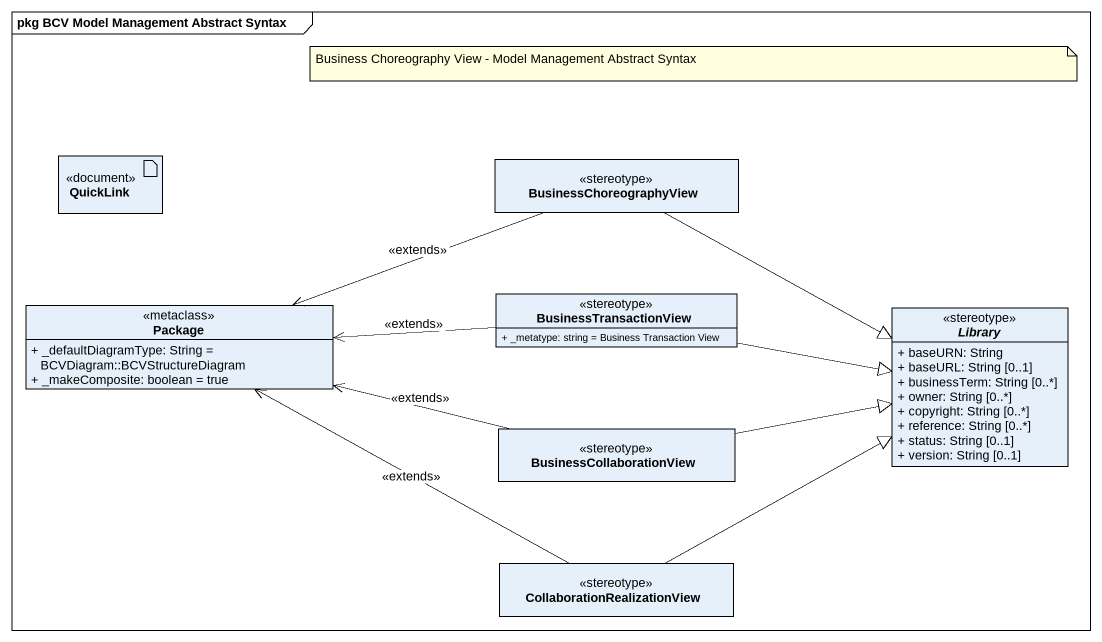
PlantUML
@startuml
mainframe pkg BCV Model Management Abstract Syntax
allowmixing
hide circle
hide empty members
skinparam classAttributeIconSize 0
artifact QuickLink <<document>>
class BusinessChoreographyView <<stereotype>>
class "Package" as Package_ <<metaclass>> {
  + _defaultDiagramType: String = BCVDiagram::BCVStructureDiagram
  + _makeComposite: boolean = true
}
class BusinessTransactionView <<stereotype>> {
  + _metatype: string = Business Transaction View
}
abstract class Library <<stereotype>> {
  + baseURN: String
  + baseURL: String [0..1]
  + businessTerm: String [0..*]
  + owner: String [0..*]
  + copyright: String [0..*]
  + reference: String [0..*]
  + status: String [0..1]
  + version: String [0..1]
}
class BusinessCollaborationView <<stereotype>>
class CollaborationRealizationView <<stereotype>>
BusinessChoreographyView -left-> Package_ : <<extends>>
BusinessChoreographyView -right-|> Library
BusinessTransactionView -left-> Package_ : <<extends>>
BusinessTransactionView -right-|> Library
BusinessCollaborationView -left-> Package_ : <<extends>>
BusinessCollaborationView -right-|> Library
CollaborationRealizationView -left-> Package_ : <<extends>>
CollaborationRealizationView -right-|> Library
note as N1
  Business Choreography View - Model Management Abstract Syntax
end note
@enduml
